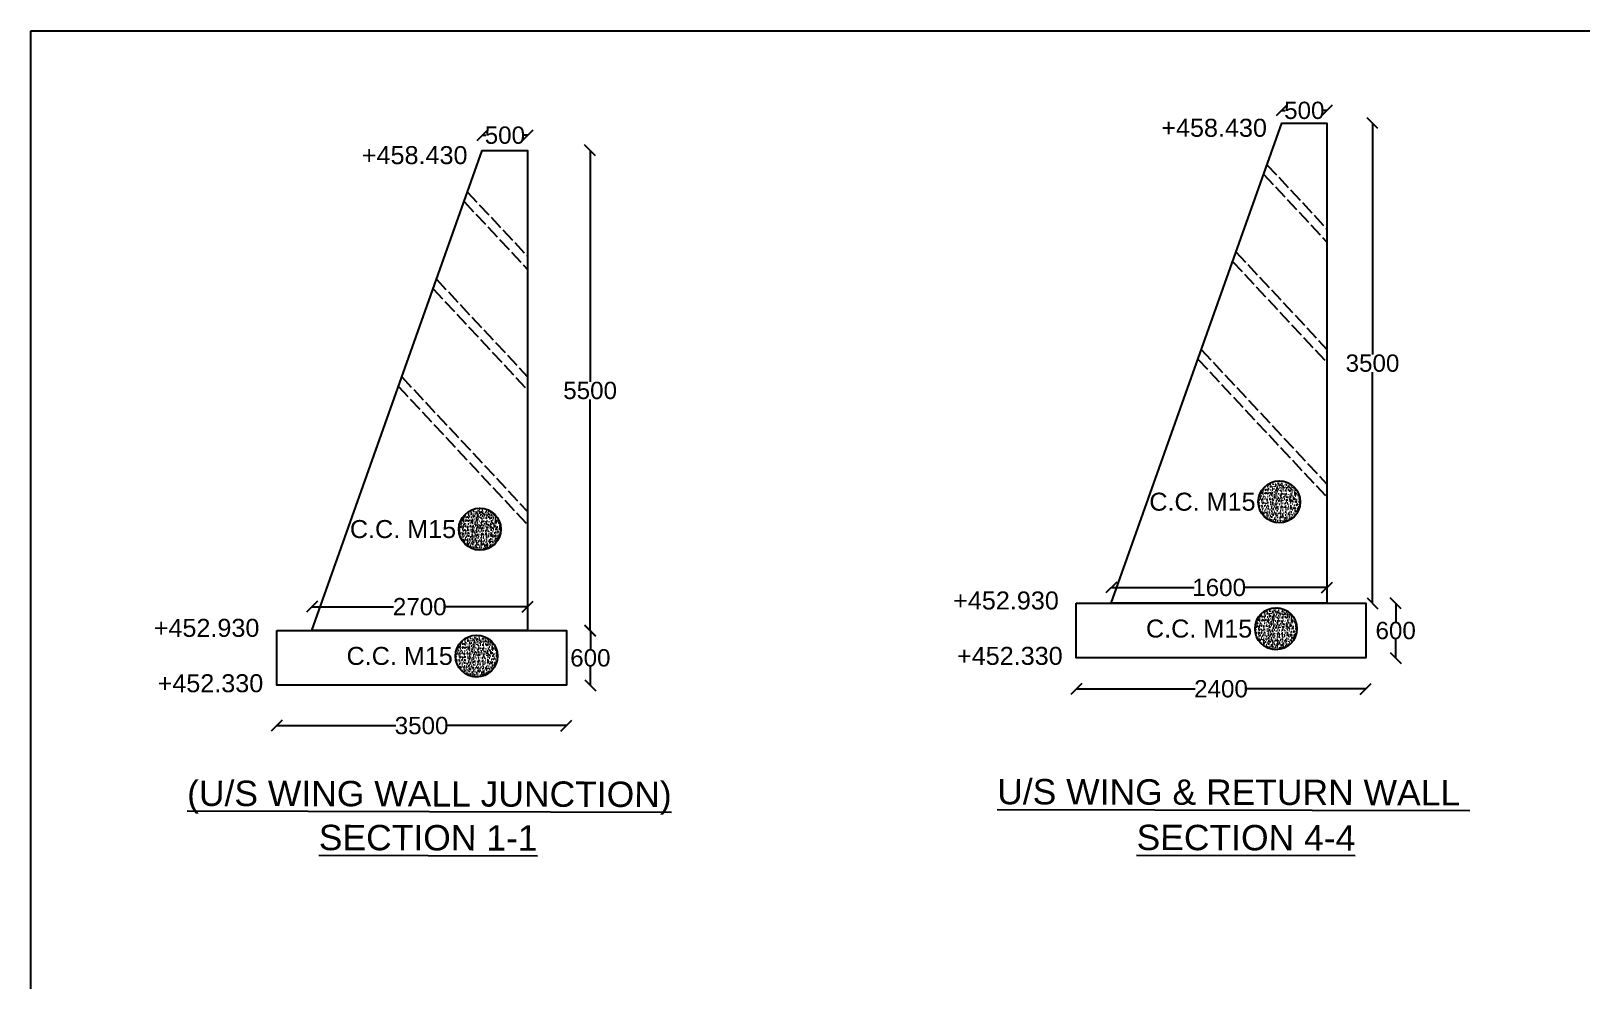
# Model space of a CAD drawing. Header units: millimetres. Extents: x 5124 to 6568637, y 2311 to 91879094.
# Drawn here: x 3721569 to 3734995, y 45950838 to 45959059 of the extents above; entities that cross this region are included whole.
import ezdxf

# ---------------------------------------------------------------- set-up
doc = ezdxf.new("R2010")
doc.units = ezdxf.units.MM
doc.header["$MEASUREMENT"] = 0
doc.linetypes.add('ACAD_ISO02W100', pattern=[15, 12, -3])
for name, color, linetype in [('DIMENSION', 7, 'Continuous'), ('DRAWING', 7, 'Continuous'), ('TEXT', 7, 'Continuous')]:
    doc.layers.add(name, color=color, linetype=linetype)
doc.styles.get("Standard").update_dxf_attribs({"font": 'arial.ttf', "height": 150})
doc.dimstyles.get("Standard").update_dxf_attribs({"dimtxt": 200, "dimasz": 110, "dimexe": 0.18, "dimexo": 0.0625, "dimgap": 0.09, "dimtad": 0, "dimtih": 1, "dimtoh": 1, "dimdec": 0, "dimzin": 0, "dimdsep": 46, "dimtxsty": 'Standard', "dimblk": 'OBLIQUE', "dimcen": 0.09, "dimse1": 1, "dimse2": 1, "dimadec": 0, "dimazin": 0, "dimtfac": 1, "dimtdec": 0, "dimtofl": 0, "dimtmove": 0, "dimatfit": 3, "dimfxl": 1, "dimtolj": 1, "dimtzin": 0, "dimarcsym": 0})

# ---------------------------------------------------------------- blocks, each defined once
blk = doc.blocks.new('_Oblique')
at = {"color": 0, "linetype": 'ByBlock', "lineweight": -2}
blk.add_line((-0.5, -0.5), (0.5, 0.5), dxfattribs=at)
blk = doc.blocks.new('*D71')
at = {"layer": 'Defpoints', "color": 0}
for p in [(3725480, 45958155), (3725480, 45958023), (3725873, 45958023)]:
    blk.add_point(p, dxfattribs=at)
at = {"layer": 'DIMENSION', "color": 0, "lineweight": -2}
for p, q in [((3725480, 45958155), (3725511, 45958155)), ((3725873, 45958155), (3725842, 45958155))]:
    blk.add_line(p, q, dxfattribs=at)
at = {"layer": 'DIMENSION', "color": 0, "lineweight": -2, "xscale": 95, "yscale": 95, "zscale": 95, "rotation": 180}
blk.add_blockref('_Oblique', (3725480, 45958155), dxfattribs=at)
at = {"layer": 'DIMENSION', "color": 0, "lineweight": -2, "xscale": 95, "yscale": 95, "zscale": 95}
blk.add_blockref('_Oblique', (3725873, 45958155), dxfattribs=at)
at = {"layer": 'DIMENSION', "color": 0, "insert": (3725676, 45958155), "char_height": 150, "attachment_point": 5}
blk.add_mtext('\\A1;500', dxfattribs=at)
blk = doc.blocks.new('*D72')
at = {"layer": 'Defpoints', "color": 0}
for p in [(3725873, 45958023), (3725873, 45953859), (3726415, 45953859)]:
    blk.add_point(p, dxfattribs=at)
at = {"layer": 'DIMENSION', "color": 0, "lineweight": -2}
for p, q in [((3726415, 45958023), (3726415, 45956018)), ((3726415, 45953859), (3726415, 45955864))]:
    blk.add_line(p, q, dxfattribs=at)
at = {"layer": 'DIMENSION', "color": 0, "lineweight": -2, "xscale": 95, "yscale": 95, "zscale": 95}
for p, rotation in [((3726415, 45958023), 90), ((3726415, 45953859), 270)]:
    blk.add_blockref('_Oblique', p, dxfattribs=dict(at, rotation=rotation))
at = {"layer": 'DIMENSION', "color": 0, "insert": (3726415, 45955941), "char_height": 150, "attachment_point": 5}
blk.add_mtext('\\A1;5500', dxfattribs=at)
blk = doc.blocks.new('*D73')
at = {"layer": 'Defpoints', "color": 0}
for p in [(3726209, 45953859), (3726209, 45953385), (3726417, 45953385)]:
    blk.add_point(p, dxfattribs=at)
at = {"layer": 'DIMENSION', "color": 0, "lineweight": -2}
for p, q in [((3726417, 45953859), (3726417, 45953699)), ((3726417, 45953385), (3726417, 45953545))]:
    blk.add_line(p, q, dxfattribs=at)
at = {"layer": 'DIMENSION', "color": 0, "lineweight": -2, "xscale": 95, "yscale": 95, "zscale": 95}
for p, rotation in [((3726417, 45953859), 90), ((3726417, 45953385), 270)]:
    blk.add_blockref('_Oblique', p, dxfattribs=dict(at, rotation=rotation))
at = {"layer": 'DIMENSION', "color": 0, "insert": (3726417, 45953622), "char_height": 150, "attachment_point": 5}
blk.add_mtext('\\A1;600', dxfattribs=at)
blk = doc.blocks.new('*D74')
at = {"layer": 'Defpoints', "color": 0}
for p in [(3725873, 45954066), (3724003, 45953859), (3725873, 45953859)]:
    blk.add_point(p, dxfattribs=at)
at = {"layer": 'DIMENSION', "color": 0, "lineweight": -2}
for p, q in [((3724003, 45954066), (3724712, 45954066)), ((3725873, 45954066), (3725163, 45954066))]:
    blk.add_line(p, q, dxfattribs=at)
at = {"layer": 'DIMENSION', "color": 0, "lineweight": -2, "xscale": 95, "yscale": 95, "zscale": 95, "rotation": 180}
blk.add_blockref('_Oblique', (3724003, 45954066), dxfattribs=at)
at = {"layer": 'DIMENSION', "color": 0, "lineweight": -2, "xscale": 95, "yscale": 95, "zscale": 95}
blk.add_blockref('_Oblique', (3725873, 45954066), dxfattribs=at)
at = {"layer": 'DIMENSION', "color": 0, "insert": (3724938, 45954066), "char_height": 150, "attachment_point": 5}
blk.add_mtext('\\A1;2700', dxfattribs=at)
blk = doc.blocks.new('*D75')
at = {"layer": 'Defpoints', "color": 0}
for p in [(3723699, 45953385), (3726209, 45953385), (3726209, 45953035)]:
    blk.add_point(p, dxfattribs=at)
at = {"layer": 'DIMENSION', "color": 0, "lineweight": -2}
for p, q in [((3723699, 45953035), (3724730, 45953035)), ((3726209, 45953035), (3725177, 45953035))]:
    blk.add_line(p, q, dxfattribs=at)
at = {"layer": 'DIMENSION', "color": 0, "lineweight": -2, "xscale": 95, "yscale": 95, "zscale": 95, "rotation": 180}
blk.add_blockref('_Oblique', (3723699, 45953035), dxfattribs=at)
at = {"layer": 'DIMENSION', "color": 0, "lineweight": -2, "xscale": 95, "yscale": 95, "zscale": 95}
blk.add_blockref('_Oblique', (3726209, 45953035), dxfattribs=at)
at = {"layer": 'DIMENSION', "color": 0, "insert": (3724954, 45953035), "char_height": 150, "attachment_point": 5}
blk.add_mtext('\\A1;3500', dxfattribs=at)
blk = doc.blocks.new('*D76')
at = {"layer": 'Defpoints', "color": 0}
for p in [(3730628, 45953622), (3733138, 45953622), (3733138, 45953354)]:
    blk.add_point(p, dxfattribs=at)
at = {"layer": 'DIMENSION', "color": 0, "lineweight": -2}
for p, q in [((3730628, 45953354), (3731658, 45953354)), ((3733138, 45953354), (3732108, 45953354))]:
    blk.add_line(p, q, dxfattribs=at)
at = {"layer": 'DIMENSION', "color": 0, "lineweight": -2, "xscale": 95, "yscale": 95, "zscale": 95, "rotation": 180}
blk.add_blockref('_Oblique', (3730628, 45953354), dxfattribs=at)
at = {"layer": 'DIMENSION', "color": 0, "lineweight": -2, "xscale": 95, "yscale": 95, "zscale": 95}
blk.add_blockref('_Oblique', (3733138, 45953354), dxfattribs=at)
at = {"layer": 'DIMENSION', "color": 0, "insert": (3731883, 45953354), "char_height": 150, "attachment_point": 5}
blk.add_mtext('\\A1;2400', dxfattribs=at)
blk = doc.blocks.new('*D77')
at = {"layer": 'Defpoints', "color": 0}
for p in [(3732802, 45954233), (3730932, 45954096), (3732802, 45954096)]:
    blk.add_point(p, dxfattribs=at)
at = {"layer": 'DIMENSION', "color": 0, "lineweight": -2}
for p, q in [((3730932, 45954233), (3731650, 45954233)), ((3732802, 45954233), (3732083, 45954233))]:
    blk.add_line(p, q, dxfattribs=at)
at = {"layer": 'DIMENSION', "color": 0, "lineweight": -2, "xscale": 95, "yscale": 95, "zscale": 95, "rotation": 180}
blk.add_blockref('_Oblique', (3730932, 45954233), dxfattribs=at)
at = {"layer": 'DIMENSION', "color": 0, "lineweight": -2, "xscale": 95, "yscale": 95, "zscale": 95}
blk.add_blockref('_Oblique', (3732802, 45954233), dxfattribs=at)
at = {"layer": 'DIMENSION', "color": 0, "insert": (3731867, 45954233), "char_height": 150, "attachment_point": 5}
blk.add_mtext('\\A1;1600', dxfattribs=at)
blk = doc.blocks.new('*D78')
at = {"layer": 'Defpoints', "color": 0}
for p in [(3733138, 45954096), (3733138, 45953622), (3733397, 45953622)]:
    blk.add_point(p, dxfattribs=at)
at = {"layer": 'DIMENSION', "color": 0, "lineweight": -2}
for p, q in [((3733397, 45954096), (3733397, 45953936)), ((3733397, 45953622), (3733397, 45953782))]:
    blk.add_line(p, q, dxfattribs=at)
at = {"layer": 'DIMENSION', "color": 0, "lineweight": -2, "xscale": 95, "yscale": 95, "zscale": 95}
for p, rotation in [((3733397, 45954096), 90), ((3733397, 45953622), 270)]:
    blk.add_blockref('_Oblique', p, dxfattribs=dict(at, rotation=rotation))
at = {"layer": 'DIMENSION', "color": 0, "insert": (3733397, 45953859), "char_height": 150, "attachment_point": 5}
blk.add_mtext('\\A1;600', dxfattribs=at)
blk = doc.blocks.new('*D79')
at = {"layer": 'Defpoints', "color": 0}
for p in [(3732802, 45958260), (3733196, 45958260), (3733138, 45954096)]:
    blk.add_point(p, dxfattribs=at)
at = {"layer": 'DIMENSION', "color": 0, "lineweight": -2}
for p, q in [((3733196, 45958260), (3733196, 45956255)), ((3733196, 45954096), (3733196, 45956101))]:
    blk.add_line(p, q, dxfattribs=at)
at = {"layer": 'DIMENSION', "color": 0, "lineweight": -2, "xscale": 95, "yscale": 95, "zscale": 95}
for p, rotation in [((3733196, 45958260), 90), ((3733196, 45954096), 270)]:
    blk.add_blockref('_Oblique', p, dxfattribs=dict(at, rotation=rotation))
at = {"layer": 'DIMENSION', "color": 0, "insert": (3733196, 45956178), "char_height": 150, "attachment_point": 5}
blk.add_mtext('\\A1;3500', dxfattribs=at)
blk = doc.blocks.new('*D80')
at = {"layer": 'Defpoints', "color": 0}
for p in [(3732409, 45958370), (3732409, 45958260), (3732802, 45958260)]:
    blk.add_point(p, dxfattribs=at)
at = {"layer": 'DIMENSION', "color": 0, "lineweight": -2}
for p, q in [((3732409, 45958370), (3732440, 45958370)), ((3732802, 45958370), (3732771, 45958370))]:
    blk.add_line(p, q, dxfattribs=at)
at = {"layer": 'DIMENSION', "color": 0, "lineweight": -2, "xscale": 95, "yscale": 95, "zscale": 95, "rotation": 180}
blk.add_blockref('_Oblique', (3732409, 45958370), dxfattribs=at)
at = {"layer": 'DIMENSION', "color": 0, "lineweight": -2, "xscale": 95, "yscale": 95, "zscale": 95}
blk.add_blockref('_Oblique', (3732802, 45958370), dxfattribs=at)
at = {"layer": 'DIMENSION', "color": 0, "insert": (3732605, 45958370), "char_height": 150, "attachment_point": 5}
blk.add_mtext('\\A1;500', dxfattribs=at)

msp = doc.modelspace()

# ---------------------------------------------------------------- hatches: boundary and pattern name
at = {"layer": 'DRAWING'}
h = msp.add_hatch(dxfattribs=at)
h.set_pattern_fill('AR-CONC,_O', color=256, scale=7.806132)
h.set_pattern_definition([(50, (1051166.02, 10077438.98), (55.99027325, -4.898514193), [5.85459865, -64.40058511]), (355, (1051166.02, 10077438.98), (-10.8311116, 58.7171073), [4.68367892, -51.520468085]), (100.4514, (1051170.69, 10077438.57), (45.15920324, 53.81855746), [4.97564307, -54.73207546]), (46.1842, (1051166.02, 10077454.59), (83.31023998, -12.92063196), [8.78189797, -96.60087766]), (96.6356, (1051172.96, 10077453.52), (72.96100014, 76.04092224), [7.46346484, -82.09810008]), (351.1842, (1051166.02, 10077454.59), (72.96094078, 76.04097923), [7.02551838, -77.28070213]), (21, (1051173.828, 10077450.69), (46.59534959, -31.42896016), [5.85459865, -64.40058511]), (326, (1051173.83, 10077450.69), (18.99351484, 56.60616629), [4.68367892, -51.520468085]), (71.4514, (1051177.71, 10077448.07), (65.588883515, 25.17715479), [4.97564307, -54.73207546]), (37.5, (1051166.021, 10077438.98), (0.9492143, 25.986132079), [0, -50.895977563, 0, -52.301081238, 0, -51.715621373]), (7.5, (1051166.021, 10077438.98), (20.535554103, 30.788296991), [0, -29.819422437, 0, -49.725057833, 0, -19.710482108]), (327.5, (1051148.614, 10077438.98), (41.670881494, -1.760662954), [0, -19.51532882, 0, -60.88782592, 0, -80.793461315]), (317.5, (1051140.808, 10077438.98), (45.524279432, 7.814326587), [0, -25.369927466, 0, -40.435761315, 0, -57.37506673])])
h.paths.add_polyline_path([(3732206.5, 45954975.8, 1.0000006), (3732570.4, 45954975.8, 1)])
h = msp.add_hatch(dxfattribs=at)
h.set_pattern_fill('AR-CONC,_O', color=256, scale=7.806132)
h.set_pattern_definition([(50, (1044236.983, 10077201.697), (55.99027325, -4.898514193), [5.85459865, -64.40058511]), (355, (1044236.983, 10077201.7), (-10.8311116, 58.7171073), [4.68367892, -51.520468085]), (100.4514, (1044241.65, 10077201.29), (45.15920324, 53.81855746), [4.97564307, -54.73207546]), (46.1842, (1044236.98, 10077217.31), (83.31023998, -12.92063196), [8.78189797, -96.60087766]), (96.6356, (1044243.926, 10077216.23), (72.96100014, 76.04092224), [7.46346484, -82.09810008]), (351.1842, (1044236.98, 10077217.31), (72.96094078, 76.04097923), [7.02551838, -77.28070213]), (21, (1044244.79, 10077213.406), (46.59534959, -31.42896016), [5.85459865, -64.40058511]), (326, (1044244.79, 10077213.406), (18.99351484, 56.60616629), [4.68367892, -51.520468085]), (71.4514, (1044248.67, 10077210.79), (65.588883515, 25.17715479), [4.97564307, -54.73207546]), (37.5, (1044236.983, 10077201.697), (0.9492143, 25.986132079), [0, -50.895977563, 0, -52.301081238, 0, -51.715621373]), (7.5, (1044236.983, 10077201.697), (20.535554103, 30.788296991), [0, -29.819422437, 0, -49.725057833, 0, -19.710482108]), (327.5, (1044219.575, 10077201.697), (41.670881494, -1.760662954), [0, -19.51532882, 0, -60.88782592, 0, -80.793461315]), (317.5, (1044211.77, 10077201.697), (45.524279432, 7.814326587), [0, -25.369927466, 0, -40.435761315, 0, -57.37506673])])
h.paths.add_polyline_path([(3725277.5, 45954738.5, 1.0000006), (3725641.3, 45954738.5, 1)])
h = msp.add_hatch(dxfattribs=at)
h.set_pattern_fill('AR-CONC,_O', color=256, scale=7.806132)
h.set_pattern_definition([(50, (1051137.135, 10076338.92), (55.99027325, -4.898514193), [5.85459865, -64.40058511]), (355, (1051137.135, 10076338.92), (-10.8311116, 58.7171073), [4.68367892, -51.520468085]), (100.4514, (1051141.8, 10076338.51), (45.15920324, 53.81855746), [4.97564307, -54.73207546]), (46.1842, (1051137.135, 10076354.53), (83.31023998, -12.92063196), [8.78189797, -96.60087766]), (96.6356, (1051144.08, 10076353.46), (72.96100014, 76.04092224), [7.46346484, -82.09810008]), (351.1842, (1051137.135, 10076354.53), (72.96094078, 76.04097923), [7.02551838, -77.28070213]), (21, (1051144.94, 10076350.63), (46.59534959, -31.42896016), [5.85459865, -64.40058511]), (326, (1051144.94, 10076350.63), (18.99351484, 56.60616629), [4.68367892, -51.520468085]), (71.4514, (1051148.824, 10076348.01), (65.588883515, 25.17715479), [4.97564307, -54.73207546]), (37.5, (1051137.135, 10076338.92), (0.9492143, 25.986132079), [0, -50.895977563, 0, -52.301081238, 0, -51.715621373]), (7.5, (1051137.135, 10076338.92), (20.535554103, 30.788296991), [0, -29.819422437, 0, -49.725057833, 0, -19.710482108]), (327.5, (1051119.727, 10076338.92), (41.670881494, -1.760662954), [0, -19.51532882, 0, -60.88782592, 0, -80.793461315]), (317.5, (1051111.92, 10076338.92), (45.524279432, 7.814326587), [0, -25.369927466, 0, -40.435761315, 0, -57.37506673])])
h.paths.add_polyline_path([(3732177.6, 45953875.8, 1.0000006), (3732541.5, 45953875.8, 1)])
h = msp.add_hatch(dxfattribs=at)
h.set_pattern_fill('AR-CONC,_O', color=256, scale=7.806132)
h.set_pattern_definition([(50, (1044208.096, 10076101.637), (55.99027325, -4.898514193), [5.85459865, -64.40058511]), (355, (1044208.096, 10076101.64), (-10.8311116, 58.7171073), [4.68367892, -51.520468085]), (100.4514, (1044212.76, 10076101.23), (45.15920324, 53.81855746), [4.97564307, -54.73207546]), (46.1842, (1044208.096, 10076117.25), (83.31023998, -12.92063196), [8.78189797, -96.60087766]), (96.6356, (1044215.04, 10076116.17), (72.96100014, 76.04092224), [7.46346484, -82.09810008]), (351.1842, (1044208.1, 10076117.25), (72.96094078, 76.04097923), [7.02551838, -77.28070213]), (21, (1044215.903, 10076113.346), (46.59534959, -31.42896016), [5.85459865, -64.40058511]), (326, (1044215.9, 10076113.346), (18.99351484, 56.60616629), [4.68367892, -51.520468085]), (71.4514, (1044219.785, 10076110.73), (65.588883515, 25.17715479), [4.97564307, -54.73207546]), (37.5, (1044208.096, 10076101.637), (0.9492143, 25.986132079), [0, -50.895977563, 0, -52.301081238, 0, -51.715621373]), (7.5, (1044208.096, 10076101.637), (20.535554103, 30.788296991), [0, -29.819422437, 0, -49.725057833, 0, -19.710482108]), (327.5, (1044190.689, 10076101.637), (41.670881494, -1.760662954), [0, -19.51532882, 0, -60.88782592, 0, -80.793461315]), (317.5, (1044182.883, 10076101.637), (45.524279432, 7.814326587), [0, -25.369927466, 0, -40.435761315, 0, -57.37506673])])
h.paths.add_polyline_path([(3725248.6, 45953638.5, 1.0000006), (3725612.4, 45953638.5, 1)])

# ---------------------------------------------------------------- linework, layer by layer
for points in [[(3721568.5, 45959059.4), (3752799.6, 45959059.4), (3752799.6, 45938941), (3721568.5, 45938941)], [(3732801.6, 45954096.4), (3730931.6, 45954096.4), (3732409, 45958259.9), (3732801.6, 45958259.9)], [(3725872.6, 45953859.1), (3724002.5, 45953859.1), (3725480, 45958022.6), (3725872.6, 45958022.6)], [(3730627.6, 45954096.4), (3733137.7, 45954096.4), (3733137.7, 45953621.8), (3730627.6, 45953621.8)], [(3723698.6, 45953859.1), (3726208.7, 45953859.1), (3726208.7, 45953384.6), (3723698.6, 45953384.6)]]:
    msp.add_lwpolyline(points, close=True, dxfattribs=at)
at = {"layer": 'DRAWING', "linetype": 'ACAD_ISO02W100', "ltscale": 10}
for points in [[(3732251.9, 45957817), (3732801.6, 45957228.6)], [(3732281.2, 45957899.8), (3732801.6, 45957342.8)], [(3725352.2, 45957662.5), (3725872.6, 45957105.5)], [(3725322.8, 45957579.8), (3725872.6, 45956991.3)], [(3732012.6, 45957142.9), (3732801.6, 45956298.4)], [(3731983.3, 45957060.2), (3732801.6, 45956184.2)], [(3725083.6, 45956905.6), (3725872.6, 45956061.1)], [(3725054.3, 45956822.9), (3725872.6, 45955947)], [(3731682.7, 45956213.2), (3732801.6, 45955015.6)], [(3731712.1, 45956295.9), (3732801.6, 45955129.7)], [(3724783.1, 45956058.7), (3725872.6, 45954892.4)], [(3724753.7, 45955975.9), (3725872.6, 45954778.3)]]:
    msp.add_lwpolyline(points, dxfattribs=at)
at = {"layer": 'DRAWING'}
for centre in [(3732388.4, 45954975.8), (3725459.4, 45954738.5), (3732359.6, 45953875.8), (3725430.5, 45953638.5)]:
    msp.add_circle(centre, 181.9, dxfattribs=at)

# ---------------------------------------------------------------- texts
at = {"layer": 'TEXT'}
for s, height, p in [('+458.430', 156.12, (3731365.5, 45958141.7)), ('+458.430', 156.12, (3724436.4, 45957904.5)), (' C.C. M15  ', 156.123, (3731201.1, 45954899.1)), (' C.C. M15  ', 156.123, (3724272.1, 45954661.8)), ('+452.930', 156.12, (3729561.7, 45954042.4)), ('+452.930', 156.12, (3722632.7, 45953805.1)), (' C.C. M15  ', 156.123, (3731172.2, 45953799)), (' C.C. M15  ', 156.123, (3724243.2, 45953561.7)), ('+452.330', 156.12, (3729595.1, 45953562.1)), ('+452.330', 156.12, (3722666.1, 45953324.8))]:
    msp.add_text(s, height=height, dxfattribs=at).set_placement(p)
for s, p in [('%%U(U/S WING WALL JUNCTION)', (3722921.7, 45952339.1)), ('%%UU/S WING & RETURN WALL ', (3729943.2, 45952353)), ('%%USECTION 1-1', (3724063, 45951955.5)), ('%%USECTION 4-4', (3731151.3, 45951956.1))]:
    msp.add_text(s, height=220, rotation=359.8588, dxfattribs=at).set_placement(p)

# ---------------------------------------------------------------- dimensions: what is measured, and where the dimension line sits
at = {"layer": 'DIMENSION'}
for base, p1, p2, text, picture, middle in [((3732409, 45958369.9), (3732801.6, 45958259.9), (3732409, 45958259.9), '500', '*D80', (3732605.3, 45958369.9)), ((3725480, 45958155.2), (3725872.6, 45958022.6), (3725480, 45958022.6), '500', '*D71', (3725676.3, 45958155.2)), ((3732801.6, 45954233.3), (3730931.6, 45954096.4), (3732801.6, 45954096.4), '1600', '*D77', (3731866.6, 45954233.3)), ((3725872.6, 45954065.6), (3724002.5, 45953859.1), (3725872.6, 45953859.1), '2700', '*D74', (3724937.5, 45954065.6)), ((3733137.7, 45953354.1), (3730627.6, 45953621.8), (3733137.7, 45953621.8), '2400', '*D76', (3731882.7, 45953354.1)), ((3726208.7, 45953034.6), (3723698.6, 45953384.6), (3726208.7, 45953384.6), '3500', '*D75', (3724953.6, 45953034.6))]:
    dim = msp.add_linear_dim(base=base, p1=p1, p2=p2, text=text, dimstyle='Standard', override={"dimasz": 95, "dimfxl": 2000, "dimarcsym": 1}, dxfattribs=at)
    dim.commit()
    dim.dimension.update_dxf_attribs({"geometry": picture, "text_midpoint": middle})
for base, p1, p2, text, picture, middle in [((3733196.1, 45958259.9), (3733137.7, 45954096.4), (3732801.6, 45958259.9), '3500', '*D79', (3733196.1, 45956178.1)), ((3726415.3, 45953859.1), (3725872.6, 45958022.6), (3725872.6, 45953859.1), '5500', '*D72', (3726415.3, 45955940.8)), ((3733396.6, 45953621.8), (3733137.7, 45954096.4), (3733137.7, 45953621.8), '600', '*D78', (3733396.6, 45953859.1)), ((3726417, 45953384.6), (3726208.7, 45953859.1), (3726208.7, 45953384.6), '600', '*D73', (3726417, 45953621.8))]:
    dim = msp.add_linear_dim(base=base, p1=p1, p2=p2, angle=90, text=text, dimstyle='Standard', override={"dimasz": 95, "dimfxl": 2000, "dimarcsym": 1}, dxfattribs=at)
    dim.commit()
    dim.dimension.update_dxf_attribs({"geometry": picture, "text_midpoint": middle})

doc.saveas('drawing.dxf')
